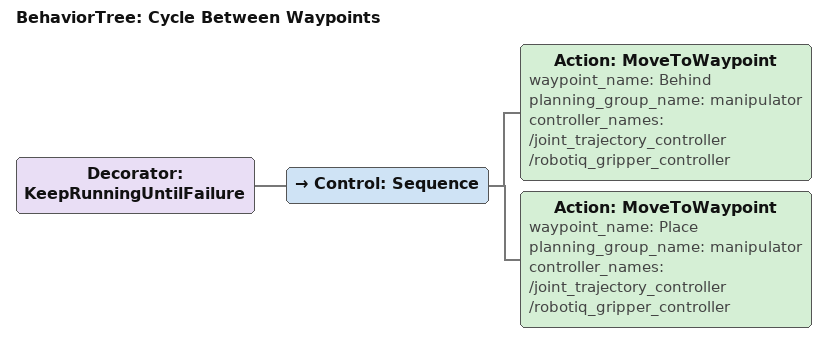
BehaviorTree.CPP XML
<?xml version="1.0"?>
  <root BTCPP_format="4" main_tree_to_execute="Cycle Between Waypoints">
    <BehaviorTree ID="Cycle Between Waypoints" _description="Cycles between two waypoints until failure">
        <Decorator ID="KeepRunningUntilFailure">
            <Control ID="Sequence">
                <Action ID="MoveToWaypoint" waypoint_name="Behind" planning_group_name="manipulator" controller_names="/joint_trajectory_controller /robotiq_gripper_controller"/>
                <Action ID="MoveToWaypoint" waypoint_name="Place" planning_group_name="manipulator" controller_names="/joint_trajectory_controller /robotiq_gripper_controller"/>
            </Control>
        </Decorator>
    </BehaviorTree>
</root>
